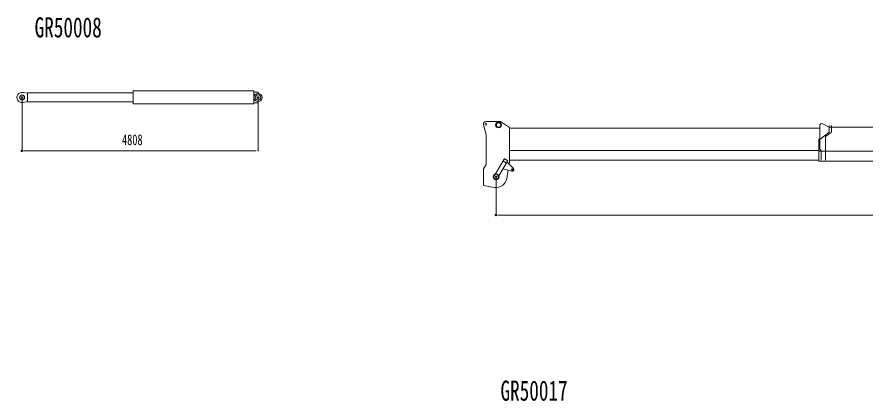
# Model space of a CAD drawing. Units: millimetres, scale not verified. Extents: x -34130 to 33905, y -21736 to 21716.
# Drawn here: x -17195 to 90, y -8650 to -819 of the extents above; entities that cross this region are included whole.
import ezdxf
from ezdxf.enums import TextEntityAlignment as Align

# ---------------------------------------------------------------- set-up
doc = ezdxf.new("R2010")
doc.units = ezdxf.units.MM
doc.header["$LTSCALE"] = 60
doc.header["$PDMODE"] = 32
doc.header["$PDSIZE"] = 30
doc.layers.add('0-0_0', color=3, linetype='Continuous', lineweight=18)
doc.layers.add('0-1_DEFPOINTS', color=7, linetype='Continuous')
doc.styles.add('ＭＳ ゴシック', font='')
doc.styles.get('ＭＳ ゴシック').set_extended_font_data('MS Gothic')

# ---------------------------------------------------------------- blocks, each defined once
blk = doc.blocks.new('D11')
at = {"layer": '0-0_0', "color": 7}
for p, q in [((10540.3, 18339.14), (10540.3, 17248.5)), ((15348.2, 18339.14), (15348.2, 17248.5)), ((15298.2, 17253), (10590.3, 17253))]:
    blk.add_line(p, q, dxfattribs=at)
for points in [[(10590.3, 17261.33), (10590.3, 17244.67), (10540.3, 17253)], [(15298.2, 17261.33), (15298.2, 17244.67), (15348.2, 17253)]]:
    blk.add_solid(points, dxfattribs=at)
at = {"layer": '0-1_DEFPOINTS'}
for p in [(10540.3, 18340.7), (15348.2, 18340.7), (10540.3, 17253)]:
    blk.add_point(p, dxfattribs=at)
at = {"layer": '0-0_0', "color": 7, "style": 'ＭＳ ゴシック', "width": 0.7}
blk.add_text('4808', height=219.9, dxfattribs=at).set_placement((12576.75, 17303), align=Align.BOTTOM_LEFT)
blk = doc.blocks.new('D15')
at = {"layer": '0-0_0', "color": 7}
for p, q in [((20200.7, 16722.54), (20200.7, 15938.8)), ((61350.7, 15943.3), (20250.7, 15943.3))]:
    blk.add_line(p, q, dxfattribs=at)
blk.add_solid([(20250.7, 15951.63), (20250.7, 15934.97), (20200.7, 15943.3)], dxfattribs=at)
at = {"layer": '0-1_DEFPOINTS'}
for p in [(20200.7, 16724.1), (20200.7, 15943.3)]:
    blk.add_point(p, dxfattribs=at)

msp = doc.modelspace()

# ---------------------------------------------------------------- linework, layer by layer
at = {"layer": '0-0_0', "color": 6}
for p, q in [((-17068.74, -2358.22), (-16983.14, -2376.02)), ((-16983.14, -2552.52), (-16983.14, -2369.52)), ((-14824.14, -2369.52), (-16983.14, -2369.52)), ((-14824.14, -2328.52), (-14824.14, -2593.52)), ((-12366.34, -2328.52), (-14824.14, -2328.52)), ((-12366.34, -2328.52), (-12366.34, -2593.52)), ((-12282.24, -2351.02), (-12366.34, -2351.02)), ((-12282.24, -2351.02), (-12282.24, -2376.82)), ((-17068.74, -2563.82), (-16983.14, -2546.02)), ((-14824.14, -2552.52), (-16983.14, -2552.52)), ((-12282.24, -2571.02), (-12366.34, -2571.02)), ((-12282.24, -2545.12), (-12282.24, -2571.02)), ((-12366.34, -2593.52), (-14824.14, -2593.52))]:
    msp.add_line(p, q, dxfattribs=at)
at = {"layer": '0-0_0', "color": 5}
for p, q in [((-7688.03, -3015.62), (-7633.14, -3220.42)), ((-7639.74, -2952.62), (-7339.74, -2952.62)), ((-7339.74, -2952.62), (-7159.74, -3074.72)), ((-7159.74, -3074.72), (-7159.74, -3665.62)), ((-7159.74, -3089.62), (-834.74, -3089.62)), ((-834.74, -3039.62), (-834.74, -3301.82)), ((-642.74, -3068.42), (-768.24, -3000.12)), ((-642.74, -3029.62), (-642.74, -3168.02)), ((-642.74, -3069.62), (5750.26, -3069.62)), ((-590.74, -3029.62), (-590.74, -3149.62)), ((-7629.74, -3246.32), (-7629.74, -3814.62)), ((-828.94, -3316.62), (-642.74, -3168.02)), ((-717.74, -3259.62), (-602.74, -3173.62)), ((-717.74, -3259.62), (-717.74, -3739.62)), ((-849.74, -3313.62), (-834.74, -3301.82)), ((-849.74, -3313.62), (-849.74, -3759.62)), ((-832.74, -3324.42), (-832.74, -3506.62)), ((-7159.74, -3542.22), (-849.74, -3542.22)), ((-849.74, -3555.12), (5613.16, -3555.12)), ((-831.03, -3512.12), (-807.74, -3547.62)), ((-807.74, -3547.62), (-807.74, -3739.62)), ((-7439.94, -4015.42), (-7267.74, -3717.12)), ((-7370.74, -4055.42), (-7198.64, -3757.42)), ((-7281.34, -3760.62), (-7229.34, -3790.62)), ((-7254.24, -3713.72), (-7202.24, -3743.72)), ((-7208.94, -3775.22), (-7076.44, -3907.92)), ((-7159.74, -3785.62), (-7165.14, -3819.12)), ((-7159.74, -3665.62), (-7159.74, -3785.62)), ((-7159.74, -3739.62), (-849.74, -3739.62)), ((-849.74, -3759.62), (5605.26, -3759.62)), ((-7684.74, -3917.62), (-7633.74, -3829.62)), ((-7684.74, -3917.62), (-7684.74, -4257.62)), ((-7291.44, -3918.12), (-7110.24, -3966.52)), ((-7185.64, -3946.32), (-7212.53, -4112.72)), ((-7463.64, -4127.32), (-7455.84, -4131.82)), ((-7435.64, -4017.92), (-7439.94, -4015.42)), ((-7375.03, -4052.92), (-7370.74, -4055.42)), ((-7684.74, -4257.62), (-7466.44, -4294.62))]:
    msp.add_line(p, q, dxfattribs=at)
at = {"layer": '0-0_0', "color": 6}
for centre, radius in [((-17090.14, -2461.02), 50), ((-12282.24, -2461.02), 84.15), ((-12282.24, -2461.02), 55)]:
    msp.add_circle(centre, radius, dxfattribs=at)
at = {"layer": '0-0_0', "color": 5}
for centre, radius in [((-7639.74, -3002.62), 20), ((-7379.74, -3020.62), 60), ((-7379.74, -3020.62), 45), ((-7101.24, -3932.62), 15.25), ((-7429.74, -4077.62), 60), ((-7429.74, -4077.62), 50)]:
    msp.add_circle(centre, radius, dxfattribs=at)
at = {"layer": '0-0_0', "color": 6}
for centre, radius, start, end in [((-17090.14, -2461.02), 105, 78.2556, 281.7444), ((-14823.94, -2455.82), 0.2, 180, 270), ((-14823.94, -2466.22), 0.2, 90, 180)]:
    msp.add_arc(centre, radius, start, end, dxfattribs=at)
at = {"layer": '0-0_0', "color": 5}
for centre, radius, start, end in [((-7639.74, -3002.62), 50, 90, 195), ((-789.74, -3039.62), 45, 61.429, 180), ((-7729.74, -3246.32), 100, 359.99999, 15), ((-620.74, -3149.62), 30, 306.7752, 0), ((-822.74, -3324.42), 10, 128.592, 180), ((-822.74, -3506.62), 10, 180, 213.397), ((-7259.24, -3722.32), 10, 59.9997, 150), ((-7207.24, -3752.32), 10, 329.9999, 59.9999), ((-7659.74, -3814.62), 30, 329.9292, 0), ((-7101.24, -3932.62), 35, 255.053, 44.9474), ((-7429.74, -4077.62), 220, 260.4014, 350.82755)]:
    msp.add_arc(centre, radius, start, end, dxfattribs=at)
at = {"layer": '0-0_0', "color": 1}
for p in [(-17090.14, -2461.02), (-12282.24, -2461.02), (-7429.74, -4077.62)]:
    msp.add_point(p, dxfattribs=at)
at = {"layer": '0-0_0', "color": 7}
msp.add_point((-7429.74, -4077.62), dxfattribs=at)

# ---------------------------------------------------------------- block references
at = {"layer": '0-0_0'}
for name in ['D11', 'D15']:
    msp.add_blockref(name, (-27630.44, -20801.72), dxfattribs=at)

# ---------------------------------------------------------------- texts
at = {"layer": '0-0_0', "color": 7, "style": 'ＭＳ ゴシック', "width": 0.7}
for s, p in [('GR50008', (-16835.14, -1359.72)), ('GR50017', (-7340.53, -8766.62))]:
    msp.add_text(s, height=410.6, dxfattribs=at).set_placement(p, align=Align.BOTTOM_LEFT)

doc.saveas('drawing.dxf')
